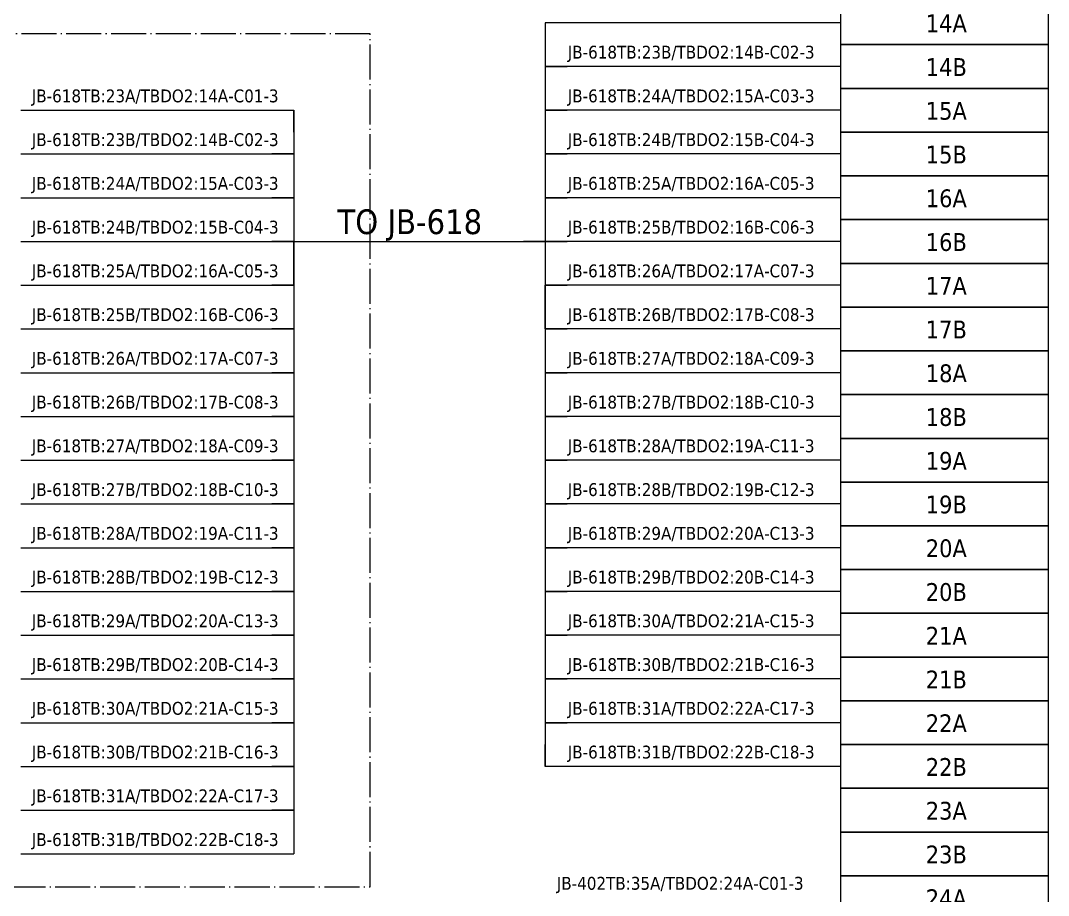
# Model space of a CAD drawing. Header units: millimetres. Extents: x 0 to 1792788, y -13 to 262234.
# Drawn here: x 90 to 184, y 97.2 to 177.2 of the extents above; entities that cross this region are included whole.
import ezdxf
from ezdxf.enums import TextEntityAlignment as Align

# ---------------------------------------------------------------- set-up
doc = ezdxf.new("R2010")
doc.units = ezdxf.units.MM
doc.linetypes.add('EPL_DASHDOT', pattern=[1, 0.8, -0.1, 0, -0.1])
for name, color, linetype, lineweight in [('EPLAN108', 5, 'Continuous', 35), ('EPLAN300', 5, 'Continuous', 25), ('EPLAN307', 134, 'EPL_DASHDOT', 25), ('EPLAN311', 7, 'Continuous', 25), ('EPLAN317', 7, 'Continuous', 25), ('EPLAN400', 5, 'Continuous', 35), ('EPLAN405', 7, 'Continuous', 25), ('EPLAN421', 5, 'Continuous', 35), ('EPLAN433', 251, 'Continuous', 35), ('EPLAN500', 7, 'Continuous', 35), ('EPLAN501', 7, 'Continuous', 35), ('EPLAN502', 7, 'Continuous', 35), ('EPLAN503', 7, 'Continuous', 35), ('EPLAN504', 7, 'Continuous', 35)]:
    doc.layers.add(name, color=color, linetype=linetype, lineweight=lineweight)
doc.styles.add('Tahoma', font='')
doc.styles.get('Tahoma').set_extended_font_data('Tahoma')

# ---------------------------------------------------------------- blocks, each defined once
blk = doc.blocks.new('EPLSYM_LibrarySPECIAL_en_US_Symbol427_Variant5_Placement1_26')
at = {"layer": 'EPLAN421', "color": 5, "style": 'Tahoma'}
for tag, p in [('17_20029[1]', (-0.9525, 3.335)), ('17_20029[2]', (20.0025, 3.335))]:
    blk.add_attdef(tag, text='', height=1.1739, dxfattribs=at).set_placement(p, align=Align.BOTTOM_RIGHT)
at = {"layer": 'EPLAN433', "color": 251, "style": 'Tahoma'}
blk.add_attdef('17_20406_1', text='', height=1.6254, dxfattribs=at).set_placement((0.9525, 1.5875), align=Align.BOTTOM_RIGHT)
blk.add_attdef('17_20406', text='', height=1.6254, dxfattribs=at).set_placement((0.9525, 1.5875), align=Align.BOTTOM_LEFT)
blk = doc.blocks.new('EPLSYM_LibrarySPECIAL_en_US_Symbol427_Variant5_Placement1_27')
at = {"layer": 'EPLAN421', "color": 5, "style": 'Tahoma'}
for tag, p in [('17_20029[1]', (-0.9525, 3.335)), ('17_20029[2]', (20.0025, 3.335))]:
    blk.add_attdef(tag, text='', height=1.1739, dxfattribs=at).set_placement(p, align=Align.BOTTOM_RIGHT)
at = {"layer": 'EPLAN433', "color": 251, "style": 'Tahoma'}
blk.add_attdef('17_20406_1', text='', height=1.6254, dxfattribs=at).set_placement((0.9525, 1.5875), align=Align.BOTTOM_RIGHT)
blk.add_attdef('17_20406', text='', height=1.6254, dxfattribs=at).set_placement((0.9525, 1.5875), align=Align.BOTTOM_LEFT)
blk = doc.blocks.new('EPLSYM_LibrarySPECIAL_en_US_Symbol427_Variant5_Placement1_28')
at = {"layer": 'EPLAN421', "color": 5, "style": 'Tahoma'}
for tag, p in [('17_20029[1]', (-0.9525, 3.335)), ('17_20029[2]', (20.0025, 3.335))]:
    blk.add_attdef(tag, text='', height=1.1739, dxfattribs=at).set_placement(p, align=Align.BOTTOM_RIGHT)
at = {"layer": 'EPLAN433', "color": 251, "style": 'Tahoma'}
blk.add_attdef('17_20406_1', text='', height=1.6254, dxfattribs=at).set_placement((0.9525, 1.5875), align=Align.BOTTOM_RIGHT)
blk.add_attdef('17_20406', text='', height=1.6254, dxfattribs=at).set_placement((0.9525, 1.5875), align=Align.BOTTOM_LEFT)
blk = doc.blocks.new('EPLSYM_LibrarySPECIAL_en_US_Symbol427_Variant5_Placement1_29')
at = {"layer": 'EPLAN421', "color": 5, "style": 'Tahoma'}
for tag, p in [('17_20029[1]', (-0.9525, 3.335)), ('17_20029[2]', (20.0025, 3.335))]:
    blk.add_attdef(tag, text='', height=1.1739, dxfattribs=at).set_placement(p, align=Align.BOTTOM_RIGHT)
at = {"layer": 'EPLAN433', "color": 251, "style": 'Tahoma'}
blk.add_attdef('17_20406_1', text='', height=1.6254, dxfattribs=at).set_placement((0.9525, 1.5875), align=Align.BOTTOM_RIGHT)
blk.add_attdef('17_20406', text='', height=1.6254, dxfattribs=at).set_placement((0.9525, 1.5875), align=Align.BOTTOM_LEFT)
blk = doc.blocks.new('EPLSYM_LibrarySPECIAL_en_US_Symbol427_Variant5_Placement1_30')
at = {"layer": 'EPLAN421', "color": 5, "style": 'Tahoma'}
for tag, p in [('17_20029[1]', (-0.9525, 3.335)), ('17_20029[2]', (20.0025, 3.335))]:
    blk.add_attdef(tag, text='', height=1.1739, dxfattribs=at).set_placement(p, align=Align.BOTTOM_RIGHT)
at = {"layer": 'EPLAN433', "color": 251, "style": 'Tahoma'}
blk.add_attdef('17_20406_1', text='', height=1.6254, dxfattribs=at).set_placement((0.9525, 1.5875), align=Align.BOTTOM_RIGHT)
blk.add_attdef('17_20406', text='', height=1.6254, dxfattribs=at).set_placement((0.9525, 1.5875), align=Align.BOTTOM_LEFT)
blk = doc.blocks.new('EPLSYM_LibrarySPECIAL_en_US_Symbol427_Variant5_Placement1_31')
at = {"layer": 'EPLAN421', "color": 5, "style": 'Tahoma'}
for tag, p in [('17_20029[1]', (-0.9525, 3.335)), ('17_20029[2]', (20.0025, 3.335))]:
    blk.add_attdef(tag, text='', height=1.1739, dxfattribs=at).set_placement(p, align=Align.BOTTOM_RIGHT)
at = {"layer": 'EPLAN433', "color": 251, "style": 'Tahoma'}
blk.add_attdef('17_20406_1', text='', height=1.6254, dxfattribs=at).set_placement((0.9525, 1.5875), align=Align.BOTTOM_RIGHT)
blk.add_attdef('17_20406', text='', height=1.6254, dxfattribs=at).set_placement((0.9525, 1.5875), align=Align.BOTTOM_LEFT)
blk = doc.blocks.new('EPLSYM_LibrarySPECIAL_en_US_Symbol427_Variant5_Placement1_32')
at = {"layer": 'EPLAN421', "color": 5, "style": 'Tahoma'}
for tag, p in [('17_20029[1]', (-0.9525, 3.335)), ('17_20029[2]', (20.0025, 3.335))]:
    blk.add_attdef(tag, text='', height=1.1739, dxfattribs=at).set_placement(p, align=Align.BOTTOM_RIGHT)
at = {"layer": 'EPLAN433', "color": 251, "style": 'Tahoma'}
blk.add_attdef('17_20406_1', text='', height=1.6254, dxfattribs=at).set_placement((0.9525, 1.5875), align=Align.BOTTOM_RIGHT)
blk.add_attdef('17_20406', text='', height=1.6254, dxfattribs=at).set_placement((0.9525, 1.5875), align=Align.BOTTOM_LEFT)
blk = doc.blocks.new('EPLSYM_LibrarySPECIAL_en_US_Symbol427_Variant5_Placement1_33')
at = {"layer": 'EPLAN421', "color": 5, "style": 'Tahoma'}
for tag, p in [('17_20029[1]', (-0.9525, 3.335)), ('17_20029[2]', (20.0025, 3.335))]:
    blk.add_attdef(tag, text='', height=1.1739, dxfattribs=at).set_placement(p, align=Align.BOTTOM_RIGHT)
at = {"layer": 'EPLAN433', "color": 251, "style": 'Tahoma'}
blk.add_attdef('17_20406_1', text='', height=1.6254, dxfattribs=at).set_placement((0.9525, 1.5875), align=Align.BOTTOM_RIGHT)
blk.add_attdef('17_20406', text='', height=1.6254, dxfattribs=at).set_placement((0.9525, 1.5875), align=Align.BOTTOM_LEFT)
blk = doc.blocks.new('EPLSYM_LibrarySPECIAL_en_US_Symbol427_Variant5_Placement1_34')
at = {"layer": 'EPLAN421', "color": 5, "style": 'Tahoma'}
for tag, p in [('17_20029[1]', (-0.9525, 3.335)), ('17_20029[2]', (20.0025, 3.335))]:
    blk.add_attdef(tag, text='', height=1.1739, dxfattribs=at).set_placement(p, align=Align.BOTTOM_RIGHT)
at = {"layer": 'EPLAN433', "color": 251, "style": 'Tahoma'}
blk.add_attdef('17_20406_1', text='', height=1.6254, dxfattribs=at).set_placement((0.9525, 1.5875), align=Align.BOTTOM_RIGHT)
blk.add_attdef('17_20406', text='', height=1.6254, dxfattribs=at).set_placement((0.9525, 1.5875), align=Align.BOTTOM_LEFT)
blk = doc.blocks.new('EPLSYM_LibrarySPECIAL_en_US_Symbol427_Variant5_Placement1_35')
at = {"layer": 'EPLAN421', "color": 5, "style": 'Tahoma'}
for tag, p in [('17_20029[1]', (-0.9525, 3.335)), ('17_20029[2]', (20.0025, 3.335))]:
    blk.add_attdef(tag, text='', height=1.1739, dxfattribs=at).set_placement(p, align=Align.BOTTOM_RIGHT)
at = {"layer": 'EPLAN433', "color": 251, "style": 'Tahoma'}
blk.add_attdef('17_20406_1', text='', height=1.6254, dxfattribs=at).set_placement((0.9525, 1.5875), align=Align.BOTTOM_RIGHT)
blk.add_attdef('17_20406', text='', height=1.6254, dxfattribs=at).set_placement((0.9525, 1.5875), align=Align.BOTTOM_LEFT)
blk = doc.blocks.new('EPLSYM_LibrarySPECIAL_en_US_Symbol427_Variant5_Placement1_36')
at = {"layer": 'EPLAN421', "color": 5, "style": 'Tahoma'}
for tag, p in [('17_20029[1]', (-0.9525, 3.335)), ('17_20029[2]', (20.0025, 3.335))]:
    blk.add_attdef(tag, text='', height=1.1739, dxfattribs=at).set_placement(p, align=Align.BOTTOM_RIGHT)
at = {"layer": 'EPLAN433', "color": 251, "style": 'Tahoma'}
blk.add_attdef('17_20406_1', text='', height=1.6254, dxfattribs=at).set_placement((0.9525, 1.5875), align=Align.BOTTOM_RIGHT)
blk.add_attdef('17_20406', text='', height=1.6254, dxfattribs=at).set_placement((0.9525, 1.5875), align=Align.BOTTOM_LEFT)
blk = doc.blocks.new('EPLSYM_LibrarySPECIAL_en_US_Symbol427_Variant5_Placement1_37')
at = {"layer": 'EPLAN421', "color": 5, "style": 'Tahoma'}
for tag, p in [('17_20029[1]', (-0.9525, 3.335)), ('17_20029[2]', (20.0025, 3.335))]:
    blk.add_attdef(tag, text='', height=1.1739, dxfattribs=at).set_placement(p, align=Align.BOTTOM_RIGHT)
at = {"layer": 'EPLAN433', "color": 251, "style": 'Tahoma'}
blk.add_attdef('17_20406_1', text='', height=1.6254, dxfattribs=at).set_placement((0.9525, 1.5875), align=Align.BOTTOM_RIGHT)
blk.add_attdef('17_20406', text='', height=1.6254, dxfattribs=at).set_placement((0.9525, 1.5875), align=Align.BOTTOM_LEFT)
blk = doc.blocks.new('EPLSYM_LibrarySPECIAL_en_US_Symbol427_Variant5_Placement1_38')
at = {"layer": 'EPLAN421', "color": 5, "style": 'Tahoma'}
for tag, p in [('17_20029[1]', (-0.9525, 3.335)), ('17_20029[2]', (20.0025, 3.335))]:
    blk.add_attdef(tag, text='', height=1.1739, dxfattribs=at).set_placement(p, align=Align.BOTTOM_RIGHT)
at = {"layer": 'EPLAN433', "color": 251, "style": 'Tahoma'}
blk.add_attdef('17_20406_1', text='', height=1.6254, dxfattribs=at).set_placement((0.9525, 1.5875), align=Align.BOTTOM_RIGHT)
blk.add_attdef('17_20406', text='', height=1.6254, dxfattribs=at).set_placement((0.9525, 1.5875), align=Align.BOTTOM_LEFT)
blk = doc.blocks.new('EPLSYM_LibrarySPECIAL_en_US_Symbol427_Variant5_Placement1_39')
at = {"layer": 'EPLAN421', "color": 5, "style": 'Tahoma'}
for tag, p in [('17_20029[1]', (-0.9525, 3.335)), ('17_20029[2]', (20.0025, 3.335))]:
    blk.add_attdef(tag, text='', height=1.1739, dxfattribs=at).set_placement(p, align=Align.BOTTOM_RIGHT)
at = {"layer": 'EPLAN433', "color": 251, "style": 'Tahoma'}
blk.add_attdef('17_20406_1', text='', height=1.6254, dxfattribs=at).set_placement((0.9525, 1.5875), align=Align.BOTTOM_RIGHT)
blk.add_attdef('17_20406', text='', height=1.6254, dxfattribs=at).set_placement((0.9525, 1.5875), align=Align.BOTTOM_LEFT)
blk = doc.blocks.new('EPLSYM_LibrarySPECIAL_en_US_Symbol427_Variant5_Placement1_40')
at = {"layer": 'EPLAN421', "color": 5, "style": 'Tahoma'}
for tag, p in [('17_20029[1]', (-0.9525, 3.335)), ('17_20029[2]', (20.0025, 3.335))]:
    blk.add_attdef(tag, text='', height=1.1739, dxfattribs=at).set_placement(p, align=Align.BOTTOM_RIGHT)
at = {"layer": 'EPLAN433', "color": 251, "style": 'Tahoma'}
blk.add_attdef('17_20406_1', text='', height=1.6254, dxfattribs=at).set_placement((0.9525, 1.5875), align=Align.BOTTOM_RIGHT)
blk.add_attdef('17_20406', text='', height=1.6254, dxfattribs=at).set_placement((0.9525, 1.5875), align=Align.BOTTOM_LEFT)
blk = doc.blocks.new('EPLSYM_LibrarySPECIAL_en_US_Symbol427_Variant5_Placement1_41')
at = {"layer": 'EPLAN421', "color": 5, "style": 'Tahoma'}
for tag, p in [('17_20029[1]', (-0.9525, 3.335)), ('17_20029[2]', (20.0025, 3.335))]:
    blk.add_attdef(tag, text='', height=1.1739, dxfattribs=at).set_placement(p, align=Align.BOTTOM_RIGHT)
at = {"layer": 'EPLAN433', "color": 251, "style": 'Tahoma'}
blk.add_attdef('17_20406_1', text='', height=1.6254, dxfattribs=at).set_placement((0.9525, 1.5875), align=Align.BOTTOM_RIGHT)
blk.add_attdef('17_20406', text='', height=1.6254, dxfattribs=at).set_placement((0.9525, 1.5875), align=Align.BOTTOM_LEFT)
blk = doc.blocks.new('EPLSYM_LibrarySPECIAL_en_US_Symbol427_Variant5_Placement1_42')
at = {"layer": 'EPLAN421', "color": 5, "style": 'Tahoma'}
for tag, p in [('17_20029[1]', (-0.9525, 3.335)), ('17_20029[2]', (20.0025, 3.335))]:
    blk.add_attdef(tag, text='', height=1.1739, dxfattribs=at).set_placement(p, align=Align.BOTTOM_RIGHT)
at = {"layer": 'EPLAN433', "color": 251, "style": 'Tahoma'}
blk.add_attdef('17_20406_1', text='', height=1.6254, dxfattribs=at).set_placement((0.9525, 1.5875), align=Align.BOTTOM_RIGHT)
blk.add_attdef('17_20406', text='', height=1.6254, dxfattribs=at).set_placement((0.9525, 1.5875), align=Align.BOTTOM_LEFT)
blk = doc.blocks.new('EPLSYM_LibrarySPECIAL_en_US_Symbol427_Variant5_Placement1_43')
at = {"layer": 'EPLAN421', "color": 5, "style": 'Tahoma'}
for tag, p in [('17_20029[1]', (-0.9525, 3.335)), ('17_20029[2]', (20.0025, 3.335))]:
    blk.add_attdef(tag, text='', height=1.1739, dxfattribs=at).set_placement(p, align=Align.BOTTOM_RIGHT)
at = {"layer": 'EPLAN433', "color": 251, "style": 'Tahoma'}
blk.add_attdef('17_20406_1', text='', height=1.6254, dxfattribs=at).set_placement((0.9525, 1.5875), align=Align.BOTTOM_RIGHT)
blk.add_attdef('17_20406', text='', height=1.6254, dxfattribs=at).set_placement((0.9525, 1.5875), align=Align.BOTTOM_LEFT)
blk = doc.blocks.new('EPLSYM_LibrarySPECIAL_en_US_Symbol427_Variant5_Placement1_44')
at = {"layer": 'EPLAN421', "color": 5, "style": 'Tahoma'}
for tag, p in [('17_20029[1]', (-0.9525, 3.335)), ('17_20029[2]', (20.0025, 3.335))]:
    blk.add_attdef(tag, text='', height=1.1739, dxfattribs=at).set_placement(p, align=Align.BOTTOM_RIGHT)
at = {"layer": 'EPLAN433', "color": 251, "style": 'Tahoma'}
blk.add_attdef('17_20406_1', text='', height=1.6254, dxfattribs=at).set_placement((0.9525, 1.5875), align=Align.BOTTOM_RIGHT)
blk.add_attdef('17_20406', text='', height=1.6254, dxfattribs=at).set_placement((0.9525, 1.5875), align=Align.BOTTOM_LEFT)
blk = doc.blocks.new('EPLSYM_LibrarySPECIAL_en_US_Symbol427_Variant5_Placement1_45')
at = {"layer": 'EPLAN421', "color": 5, "style": 'Tahoma'}
for tag, p in [('17_20029[1]', (-0.9525, 3.335)), ('17_20029[2]', (20.0025, 3.335))]:
    blk.add_attdef(tag, text='', height=1.1739, dxfattribs=at).set_placement(p, align=Align.BOTTOM_RIGHT)
at = {"layer": 'EPLAN433', "color": 251, "style": 'Tahoma'}
blk.add_attdef('17_20406_1', text='', height=1.6254, dxfattribs=at).set_placement((0.9525, 1.5875), align=Align.BOTTOM_RIGHT)
blk.add_attdef('17_20406', text='', height=1.6254, dxfattribs=at).set_placement((0.9525, 1.5875), align=Align.BOTTOM_LEFT)
blk = doc.blocks.new('EPLSYM_LibrarySPECIAL_en_US_Symbol427_Variant5_Placement1_46')
at = {"layer": 'EPLAN421', "color": 5, "style": 'Tahoma'}
for tag, p in [('17_20029[1]', (-0.9525, 3.335)), ('17_20029[2]', (20.0025, 3.335))]:
    blk.add_attdef(tag, text='', height=1.1739, dxfattribs=at).set_placement(p, align=Align.BOTTOM_RIGHT)
at = {"layer": 'EPLAN433', "color": 251, "style": 'Tahoma'}
blk.add_attdef('17_20406_1', text='', height=1.6254, dxfattribs=at).set_placement((0.9525, 1.5875), align=Align.BOTTOM_RIGHT)
blk.add_attdef('17_20406', text='', height=1.6254, dxfattribs=at).set_placement((0.9525, 1.5875), align=Align.BOTTOM_LEFT)
blk = doc.blocks.new('EPLSYM_LibrarySPECIAL_Symbol308_Variant0_Placement0')
at = {"layer": 'EPLAN405', "color": 7, "style": 'Tahoma'}
for tag, p in [('17_31011', (1.5, 6.35)), ('17_31002', (1.5, 0.5))]:
    blk.add_attdef(tag, text='', height=1.174, dxfattribs=at).set_placement(p, align=Align.BOTTOM_LEFT)
for tag, p in [('17_31004', (1.5, 4.4)), ('17_31003', (1.5, 2.45))]:
    blk.add_attdef(tag, p, '', height=1.174, dxfattribs=at)
blk = doc.blocks.new('EPLSYM_LibrarySPECIAL_Symbol2_Variant0_Placement1_55')
at = {"layer": 'EPLAN307', "lineweight": 25, "ltscale": 4}
blk.add_lwpolyline([(0, -78), (119, -78), (119, 0), (0, 0)], close=True, dxfattribs=at)
at = {"layer": 'EPLAN400', "color": 5, "style": 'Tahoma'}
blk.add_attdef('88_20010', text='', height=2.2575, dxfattribs=at).set_placement((-1.5, -0.9515), align=Align.TOP_RIGHT)
at = {"layer": 'EPLAN500', "color": 7, "style": 'Tahoma'}
blk.add_attdef('88_20027', text='', height=1.6254, dxfattribs=at).set_placement((-1.5, -4.57508), align=Align.TOP_RIGHT)
at = {"layer": 'EPLAN501', "color": 7, "style": 'Tahoma'}
blk.add_attdef('88_20011', text='', height=1.6254, dxfattribs=at).set_placement((-1.5, -9.97508), align=Align.TOP_RIGHT)
at = {"layer": 'EPLAN502', "color": 7, "style": 'Tahoma'}
blk.add_attdef('88_20025', text='', height=1.6254, dxfattribs=at).set_placement((-1.5, -12.67508), align=Align.TOP_RIGHT)
at = {"layer": 'EPLAN503', "color": 7, "style": 'Tahoma'}
blk.add_attdef('88_20024', text='', height=1.6254, dxfattribs=at).set_placement((-1.5, -15.37508), align=Align.TOP_RIGHT)
at = {"layer": 'EPLAN504', "color": 7, "style": 'Tahoma'}
blk.add_attdef('88_20901[1]', text='', height=1.6254, dxfattribs=at).set_placement((-1.5, -7.27508), align=Align.TOP_RIGHT)

msp = doc.modelspace()

# ---------------------------------------------------------------- linework, layer by layer
at = {"layer": 'EPLAN300', "lineweight": 25, "ltscale": 4}
for points in [[(165, 175), (184, 175), (184, 179), (165, 179)], [(165, 171), (184, 171), (184, 175), (165, 175)], [(165, 167), (184, 167), (184, 171), (165, 171)], [(165, 163), (184, 163), (184, 167), (165, 167)], [(165, 159), (184, 159), (184, 163), (165, 163)], [(165, 155), (184, 155), (184, 159), (165, 159)], [(165, 151), (184, 151), (184, 155), (165, 155)], [(165, 147), (184, 147), (184, 151), (165, 151)], [(165, 143), (184, 143), (184, 147), (165, 147)], [(165, 139), (184, 139), (184, 143), (165, 143)], [(165, 135), (184, 135), (184, 139), (165, 139)], [(165, 131), (184, 131), (184, 135), (165, 135)], [(165, 127), (184, 127), (184, 131), (165, 131)], [(165, 123), (184, 123), (184, 127), (165, 127)], [(165, 119), (184, 119), (184, 123), (165, 123)], [(165, 115), (184, 115), (184, 119), (165, 119)], [(165, 111), (184, 111), (184, 115), (165, 115)], [(165, 107), (184, 107), (184, 111), (165, 111)], [(165, 103), (184, 103), (184, 107), (165, 107)], [(165, 99), (184, 99), (184, 103), (165, 103)], [(165, 95), (184, 95), (184, 99), (165, 99)]]:
    msp.add_lwpolyline(points, close=True, dxfattribs=at)
at = {"layer": 'EPLAN311', "color": 7, "ltscale": 4}
for p, q in [((165, 177), (138, 177)), ((165, 173), (138, 173)), ((90.05, 169), (115, 169)), ((165, 169), (138, 169)), ((90.05, 165), (115, 165)), ((165, 165), (138, 165)), ((90.05, 161), (115, 161)), ((165, 161), (138, 161)), ((90.05, 157), (115, 157)), ((165, 157), (138, 157)), ((90.05, 153), (115, 153)), ((165, 153), (138, 153)), ((90.05, 149), (115, 149)), ((165, 149), (138, 149)), ((90.05, 145), (115, 145)), ((165, 145), (138, 145)), ((90.05, 141), (115, 141)), ((165, 141), (138, 141)), ((90.05, 137), (115, 137)), ((165, 137), (138, 137)), ((90.05, 133), (115, 133)), ((165, 133), (138, 133)), ((90.05, 129), (115, 129)), ((165, 129), (138, 129)), ((90.05, 125), (115, 125)), ((165, 125), (138, 125)), ((90.05, 121), (115, 121)), ((165, 121), (138, 121)), ((90.05, 117), (115, 117)), ((165, 117), (138, 117)), ((90.05, 113), (115, 113)), ((165, 113), (138, 113)), ((90.05, 109), (115, 109)), ((165, 109), (138, 109)), ((90.05, 105), (115, 105)), ((90.05, 101), (115, 101))]:
    msp.add_line(p, q, dxfattribs=at)
at = {"layer": 'EPLAN311', "ltscale": 4}
for p, q in [((140, 177), (138, 177)), ((138, 173), (140, 173)), ((113, 169), (115, 169)), ((138, 169), (140, 169)), ((115, 165), (113, 165)), ((138, 165), (140, 165)), ((115, 161), (113, 161)), ((138, 161), (140, 161)), ((115, 157), (113, 157)), ((138, 157), (140, 157)), ((115, 153), (113, 153)), ((138, 153), (140, 153)), ((115, 149), (113, 149)), ((138, 149), (140, 149)), ((115, 145), (113, 145)), ((138, 145), (140, 145)), ((115, 141), (113, 141)), ((138, 141), (140, 141)), ((115, 137), (113, 137)), ((138, 137), (140, 137)), ((115, 133), (113, 133)), ((138, 133), (140, 133)), ((115, 129), (113, 129)), ((138, 129), (140, 129)), ((115, 125), (113, 125)), ((138, 125), (140, 125)), ((115, 121), (113, 121)), ((138, 121), (140, 121)), ((115, 117), (113, 117)), ((138, 117), (140, 117)), ((115, 113), (113, 113)), ((138, 113), (140, 113)), ((115, 109), (113, 109)), ((140, 109), (138, 109)), ((115, 105), (113, 105)), ((113, 101), (115, 101))]:
    msp.add_line(p, q, dxfattribs=at)
at = {"layer": 'EPLAN317', "lineweight": 25, "ltscale": 4}
for p, q in [((138, 177), (138, 173)), ((138, 177), (138, 175)), ((138, 175), (138, 171)), ((138, 173), (138, 169)), ((138, 171), (138, 167)), ((115, 169), (115, 165)), ((115, 167), (115, 169)), ((138, 169), (138, 165)), ((115, 167), (115, 163)), ((138, 167), (138, 163)), ((115, 165), (115, 161)), ((138, 165), (138, 161)), ((115, 163), (115, 159)), ((138, 163), (138, 159)), ((115, 161), (115, 157)), ((138, 161), (138, 157)), ((115, 159), (115, 155)), ((138, 159), (138, 155)), ((115, 153), (115, 157)), ((115, 157), (138, 157)), ((115, 157), (117, 157)), ((138, 157), (136, 157)), ((138, 157), (138, 153)), ((115, 155), (115, 151)), ((138, 155), (138, 151)), ((115, 153), (115, 149)), ((138, 149), (138, 153)), ((115, 151), (115, 147)), ((138, 151), (138, 147)), ((115, 149), (115, 145)), ((138, 149), (138, 145)), ((115, 147), (115, 143)), ((138, 147), (138, 143)), ((115, 145), (115, 141)), ((138, 145), (138, 141)), ((115, 143), (115, 139)), ((138, 143), (138, 139)), ((115, 141), (115, 137)), ((138, 141), (138, 137)), ((115, 139), (115, 135)), ((138, 139), (138, 135)), ((115, 137), (115, 133)), ((138, 137), (138, 133)), ((115, 135), (115, 131)), ((138, 135), (138, 131)), ((115, 133), (115, 129)), ((138, 133), (138, 129)), ((115, 131), (115, 127)), ((138, 131), (138, 127)), ((115, 129), (115, 125)), ((138, 129), (138, 125)), ((115, 127), (115, 123)), ((138, 127), (138, 123)), ((115, 125), (115, 121)), ((138, 125), (138, 121)), ((115, 123), (115, 119)), ((138, 123), (138, 119)), ((115, 121), (115, 117)), ((138, 121), (138, 117)), ((115, 119), (115, 115)), ((138, 119), (138, 115)), ((115, 117), (115, 113)), ((138, 117), (138, 113)), ((115, 115), (115, 111)), ((138, 115), (138, 111)), ((115, 113), (115, 109)), ((138, 113), (138, 109)), ((115, 111), (115, 107)), ((138, 109), (138, 111)), ((115, 109), (115, 105)), ((115, 107), (115, 103)), ((115, 105), (115, 101)), ((115, 103), (115, 101))]:
    msp.add_line(p, q, dxfattribs=at)

# ---------------------------------------------------------------- block references
msp.add_blockref('EPLSYM_LibrarySPECIAL_Symbol2_Variant0_Placement1_55', (3, 176))
ref = msp.add_blockref('EPLSYM_LibrarySPECIAL_en_US_Symbol427_Variant5_Placement1_26', (165, 177))
ref.add_attrib('17_20011', '14A', dxfattribs={"layer": 'EPLAN501', "color": 7, "height": 1.6254, "style": 'Tahoma'}).set_placement((174.661, 175.65), align=Align.BOTTOM_CENTER)
ref = msp.add_blockref('EPLSYM_LibrarySPECIAL_Symbol308_Variant0_Placement0', (140, 173))
ref.add_attrib('17_31011', 'JB-618TB:23B/TBDO2:14B-C02-3', dxfattribs={"layer": 'EPLAN405', "color": 7, "height": 1.1739, "style": 'Tahoma'}).set_placement((140.055, 173.374), align=Align.BOTTOM_LEFT)
ref = msp.add_blockref('EPLSYM_LibrarySPECIAL_en_US_Symbol427_Variant5_Placement1_27', (165, 173))
ref.add_attrib('17_20011', '14B', dxfattribs={"layer": 'EPLAN501', "color": 7, "height": 1.6254, "style": 'Tahoma'}).set_placement((174.661, 171.65), align=Align.BOTTOM_CENTER)
ref = msp.add_blockref('EPLSYM_LibrarySPECIAL_Symbol308_Variant0_Placement0', (91, 169))
ref.add_attrib('17_31011', 'JB-618TB:23A/TBDO2:14A-C01-3', dxfattribs={"layer": 'EPLAN405', "color": 7, "height": 1.1739, "style": 'Tahoma'}).set_placement((91.055, 169.374), align=Align.BOTTOM_LEFT)
ref = msp.add_blockref('EPLSYM_LibrarySPECIAL_Symbol308_Variant0_Placement0', (140, 169))
ref.add_attrib('17_31011', 'JB-618TB:24A/TBDO2:15A-C03-3', dxfattribs={"layer": 'EPLAN405', "color": 7, "height": 1.1739, "style": 'Tahoma'}).set_placement((140.055, 169.374), align=Align.BOTTOM_LEFT)
ref = msp.add_blockref('EPLSYM_LibrarySPECIAL_en_US_Symbol427_Variant5_Placement1_28', (165, 169))
ref.add_attrib('17_20011', '15A', dxfattribs={"layer": 'EPLAN501', "color": 7, "height": 1.6254, "style": 'Tahoma'}).set_placement((174.661, 167.65), align=Align.BOTTOM_CENTER)
ref = msp.add_blockref('EPLSYM_LibrarySPECIAL_Symbol308_Variant0_Placement0', (91, 165))
ref.add_attrib('17_31011', 'JB-618TB:23B/TBDO2:14B-C02-3', dxfattribs={"layer": 'EPLAN405', "color": 7, "height": 1.1739, "style": 'Tahoma'}).set_placement((91.055, 165.374), align=Align.BOTTOM_LEFT)
ref = msp.add_blockref('EPLSYM_LibrarySPECIAL_Symbol308_Variant0_Placement0', (140, 165))
ref.add_attrib('17_31011', 'JB-618TB:24B/TBDO2:15B-C04-3', dxfattribs={"layer": 'EPLAN405', "color": 7, "height": 1.1739, "style": 'Tahoma'}).set_placement((140.055, 165.374), align=Align.BOTTOM_LEFT)
ref = msp.add_blockref('EPLSYM_LibrarySPECIAL_en_US_Symbol427_Variant5_Placement1_29', (165, 165))
ref.add_attrib('17_20011', '15B', dxfattribs={"layer": 'EPLAN501', "color": 7, "height": 1.6254, "style": 'Tahoma'}).set_placement((174.661, 163.65), align=Align.BOTTOM_CENTER)
ref = msp.add_blockref('EPLSYM_LibrarySPECIAL_Symbol308_Variant0_Placement0', (91, 161))
ref.add_attrib('17_31011', 'JB-618TB:24A/TBDO2:15A-C03-3', dxfattribs={"layer": 'EPLAN405', "color": 7, "height": 1.1739, "style": 'Tahoma'}).set_placement((91.055, 161.374), align=Align.BOTTOM_LEFT)
ref = msp.add_blockref('EPLSYM_LibrarySPECIAL_Symbol308_Variant0_Placement0', (140, 161))
ref.add_attrib('17_31011', 'JB-618TB:25A/TBDO2:16A-C05-3', dxfattribs={"layer": 'EPLAN405', "color": 7, "height": 1.1739, "style": 'Tahoma'}).set_placement((140.055, 161.374), align=Align.BOTTOM_LEFT)
ref = msp.add_blockref('EPLSYM_LibrarySPECIAL_en_US_Symbol427_Variant5_Placement1_30', (165, 161))
ref.add_attrib('17_20011', '16A', dxfattribs={"layer": 'EPLAN501', "color": 7, "height": 1.6254, "style": 'Tahoma'}).set_placement((174.661, 159.65), align=Align.BOTTOM_CENTER)
ref = msp.add_blockref('EPLSYM_LibrarySPECIAL_Symbol308_Variant0_Placement0', (91, 157))
ref.add_attrib('17_31011', 'JB-618TB:24B/TBDO2:15B-C04-3', dxfattribs={"layer": 'EPLAN405', "color": 7, "height": 1.1739, "style": 'Tahoma'}).set_placement((91.055, 157.374), align=Align.BOTTOM_LEFT)
ref = msp.add_blockref('EPLSYM_LibrarySPECIAL_Symbol308_Variant0_Placement0', (140, 157))
ref.add_attrib('17_31011', 'JB-618TB:25B/TBDO2:16B-C06-3', dxfattribs={"layer": 'EPLAN405', "color": 7, "height": 1.1739, "style": 'Tahoma'}).set_placement((140.055, 157.374), align=Align.BOTTOM_LEFT)
ref = msp.add_blockref('EPLSYM_LibrarySPECIAL_en_US_Symbol427_Variant5_Placement1_31', (165, 157))
ref.add_attrib('17_20011', '16B', dxfattribs={"layer": 'EPLAN501', "color": 7, "height": 1.6254, "style": 'Tahoma'}).set_placement((174.661, 155.65), align=Align.BOTTOM_CENTER)
ref = msp.add_blockref('EPLSYM_LibrarySPECIAL_Symbol308_Variant0_Placement0', (91, 153))
ref.add_attrib('17_31011', 'JB-618TB:25A/TBDO2:16A-C05-3', dxfattribs={"layer": 'EPLAN405', "color": 7, "height": 1.1739, "style": 'Tahoma'}).set_placement((91.055, 153.374), align=Align.BOTTOM_LEFT)
ref = msp.add_blockref('EPLSYM_LibrarySPECIAL_Symbol308_Variant0_Placement0', (140, 153))
ref.add_attrib('17_31011', 'JB-618TB:26A/TBDO2:17A-C07-3', dxfattribs={"layer": 'EPLAN405', "color": 7, "height": 1.1739, "style": 'Tahoma'}).set_placement((140.055, 153.374), align=Align.BOTTOM_LEFT)
ref = msp.add_blockref('EPLSYM_LibrarySPECIAL_en_US_Symbol427_Variant5_Placement1_32', (165, 153))
ref.add_attrib('17_20011', '17A', dxfattribs={"layer": 'EPLAN501', "color": 7, "height": 1.6254, "style": 'Tahoma'}).set_placement((174.661, 151.65), align=Align.BOTTOM_CENTER)
ref = msp.add_blockref('EPLSYM_LibrarySPECIAL_Symbol308_Variant0_Placement0', (91, 149))
ref.add_attrib('17_31011', 'JB-618TB:25B/TBDO2:16B-C06-3', dxfattribs={"layer": 'EPLAN405', "color": 7, "height": 1.1739, "style": 'Tahoma'}).set_placement((91.055, 149.374), align=Align.BOTTOM_LEFT)
ref = msp.add_blockref('EPLSYM_LibrarySPECIAL_Symbol308_Variant0_Placement0', (140, 149))
ref.add_attrib('17_31011', 'JB-618TB:26B/TBDO2:17B-C08-3', dxfattribs={"layer": 'EPLAN405', "color": 7, "height": 1.1739, "style": 'Tahoma'}).set_placement((140.055, 149.374), align=Align.BOTTOM_LEFT)
ref = msp.add_blockref('EPLSYM_LibrarySPECIAL_en_US_Symbol427_Variant5_Placement1_33', (165, 149))
ref.add_attrib('17_20011', '17B', dxfattribs={"layer": 'EPLAN501', "color": 7, "height": 1.6254, "style": 'Tahoma'}).set_placement((174.661, 147.65), align=Align.BOTTOM_CENTER)
ref = msp.add_blockref('EPLSYM_LibrarySPECIAL_Symbol308_Variant0_Placement0', (91, 145))
ref.add_attrib('17_31011', 'JB-618TB:26A/TBDO2:17A-C07-3', dxfattribs={"layer": 'EPLAN405', "color": 7, "height": 1.1739, "style": 'Tahoma'}).set_placement((91.055, 145.374), align=Align.BOTTOM_LEFT)
ref = msp.add_blockref('EPLSYM_LibrarySPECIAL_Symbol308_Variant0_Placement0', (140, 145))
ref.add_attrib('17_31011', 'JB-618TB:27A/TBDO2:18A-C09-3', dxfattribs={"layer": 'EPLAN405', "color": 7, "height": 1.1739, "style": 'Tahoma'}).set_placement((140.055, 145.374), align=Align.BOTTOM_LEFT)
ref = msp.add_blockref('EPLSYM_LibrarySPECIAL_en_US_Symbol427_Variant5_Placement1_34', (165, 145))
ref.add_attrib('17_20011', '18A', dxfattribs={"layer": 'EPLAN501', "color": 7, "height": 1.6254, "style": 'Tahoma'}).set_placement((174.661, 143.65), align=Align.BOTTOM_CENTER)
ref = msp.add_blockref('EPLSYM_LibrarySPECIAL_Symbol308_Variant0_Placement0', (91, 141))
ref.add_attrib('17_31011', 'JB-618TB:26B/TBDO2:17B-C08-3', dxfattribs={"layer": 'EPLAN405', "color": 7, "height": 1.1739, "style": 'Tahoma'}).set_placement((91.055, 141.374), align=Align.BOTTOM_LEFT)
ref = msp.add_blockref('EPLSYM_LibrarySPECIAL_Symbol308_Variant0_Placement0', (140, 141))
ref.add_attrib('17_31011', 'JB-618TB:27B/TBDO2:18B-C10-3', dxfattribs={"layer": 'EPLAN405', "color": 7, "height": 1.1739, "style": 'Tahoma'}).set_placement((140.055, 141.374), align=Align.BOTTOM_LEFT)
ref = msp.add_blockref('EPLSYM_LibrarySPECIAL_en_US_Symbol427_Variant5_Placement1_35', (165, 141))
ref.add_attrib('17_20011', '18B', dxfattribs={"layer": 'EPLAN501', "color": 7, "height": 1.6254, "style": 'Tahoma'}).set_placement((174.661, 139.65), align=Align.BOTTOM_CENTER)
ref = msp.add_blockref('EPLSYM_LibrarySPECIAL_Symbol308_Variant0_Placement0', (91, 137))
ref.add_attrib('17_31011', 'JB-618TB:27A/TBDO2:18A-C09-3', dxfattribs={"layer": 'EPLAN405', "color": 7, "height": 1.1739, "style": 'Tahoma'}).set_placement((91.055, 137.374), align=Align.BOTTOM_LEFT)
ref = msp.add_blockref('EPLSYM_LibrarySPECIAL_Symbol308_Variant0_Placement0', (140, 137))
ref.add_attrib('17_31011', 'JB-618TB:28A/TBDO2:19A-C11-3', dxfattribs={"layer": 'EPLAN405', "color": 7, "height": 1.1739, "style": 'Tahoma'}).set_placement((140.055, 137.374), align=Align.BOTTOM_LEFT)
ref = msp.add_blockref('EPLSYM_LibrarySPECIAL_en_US_Symbol427_Variant5_Placement1_36', (165, 137))
ref.add_attrib('17_20011', '19A', dxfattribs={"layer": 'EPLAN501', "color": 7, "height": 1.6254, "style": 'Tahoma'}).set_placement((174.661, 135.65), align=Align.BOTTOM_CENTER)
ref = msp.add_blockref('EPLSYM_LibrarySPECIAL_Symbol308_Variant0_Placement0', (91, 133))
ref.add_attrib('17_31011', 'JB-618TB:27B/TBDO2:18B-C10-3', dxfattribs={"layer": 'EPLAN405', "color": 7, "height": 1.1739, "style": 'Tahoma'}).set_placement((91.055, 133.374), align=Align.BOTTOM_LEFT)
ref = msp.add_blockref('EPLSYM_LibrarySPECIAL_Symbol308_Variant0_Placement0', (140, 133))
ref.add_attrib('17_31011', 'JB-618TB:28B/TBDO2:19B-C12-3', dxfattribs={"layer": 'EPLAN405', "color": 7, "height": 1.1739, "style": 'Tahoma'}).set_placement((140.055, 133.374), align=Align.BOTTOM_LEFT)
ref = msp.add_blockref('EPLSYM_LibrarySPECIAL_en_US_Symbol427_Variant5_Placement1_37', (165, 133))
ref.add_attrib('17_20011', '19B', dxfattribs={"layer": 'EPLAN501', "color": 7, "height": 1.6254, "style": 'Tahoma'}).set_placement((174.661, 131.65), align=Align.BOTTOM_CENTER)
ref = msp.add_blockref('EPLSYM_LibrarySPECIAL_Symbol308_Variant0_Placement0', (91, 129))
ref.add_attrib('17_31011', 'JB-618TB:28A/TBDO2:19A-C11-3', dxfattribs={"layer": 'EPLAN405', "color": 7, "height": 1.1739, "style": 'Tahoma'}).set_placement((91.055, 129.374), align=Align.BOTTOM_LEFT)
ref = msp.add_blockref('EPLSYM_LibrarySPECIAL_Symbol308_Variant0_Placement0', (140, 129))
ref.add_attrib('17_31011', 'JB-618TB:29A/TBDO2:20A-C13-3', dxfattribs={"layer": 'EPLAN405', "color": 7, "height": 1.1739, "style": 'Tahoma'}).set_placement((140.055, 129.374), align=Align.BOTTOM_LEFT)
ref = msp.add_blockref('EPLSYM_LibrarySPECIAL_en_US_Symbol427_Variant5_Placement1_38', (165, 129))
ref.add_attrib('17_20011', '20A', dxfattribs={"layer": 'EPLAN501', "color": 7, "height": 1.6254, "style": 'Tahoma'}).set_placement((174.661, 127.65), align=Align.BOTTOM_CENTER)
ref = msp.add_blockref('EPLSYM_LibrarySPECIAL_Symbol308_Variant0_Placement0', (91, 125))
ref.add_attrib('17_31011', 'JB-618TB:28B/TBDO2:19B-C12-3', dxfattribs={"layer": 'EPLAN405', "color": 7, "height": 1.1739, "style": 'Tahoma'}).set_placement((91.055, 125.374), align=Align.BOTTOM_LEFT)
ref = msp.add_blockref('EPLSYM_LibrarySPECIAL_Symbol308_Variant0_Placement0', (140, 125))
ref.add_attrib('17_31011', 'JB-618TB:29B/TBDO2:20B-C14-3', dxfattribs={"layer": 'EPLAN405', "color": 7, "height": 1.1739, "style": 'Tahoma'}).set_placement((140.055, 125.374), align=Align.BOTTOM_LEFT)
ref = msp.add_blockref('EPLSYM_LibrarySPECIAL_en_US_Symbol427_Variant5_Placement1_39', (165, 125))
ref.add_attrib('17_20011', '20B', dxfattribs={"layer": 'EPLAN501', "color": 7, "height": 1.6254, "style": 'Tahoma'}).set_placement((174.661, 123.65), align=Align.BOTTOM_CENTER)
ref = msp.add_blockref('EPLSYM_LibrarySPECIAL_Symbol308_Variant0_Placement0', (91, 121))
ref.add_attrib('17_31011', 'JB-618TB:29A/TBDO2:20A-C13-3', dxfattribs={"layer": 'EPLAN405', "color": 7, "height": 1.1739, "style": 'Tahoma'}).set_placement((91.055, 121.374), align=Align.BOTTOM_LEFT)
ref = msp.add_blockref('EPLSYM_LibrarySPECIAL_Symbol308_Variant0_Placement0', (140, 121))
ref.add_attrib('17_31011', 'JB-618TB:30A/TBDO2:21A-C15-3', dxfattribs={"layer": 'EPLAN405', "color": 7, "height": 1.1739, "style": 'Tahoma'}).set_placement((140.055, 121.374), align=Align.BOTTOM_LEFT)
ref = msp.add_blockref('EPLSYM_LibrarySPECIAL_en_US_Symbol427_Variant5_Placement1_40', (165, 121))
ref.add_attrib('17_20011', '21A', dxfattribs={"layer": 'EPLAN501', "color": 7, "height": 1.6254, "style": 'Tahoma'}).set_placement((174.661, 119.65), align=Align.BOTTOM_CENTER)
ref = msp.add_blockref('EPLSYM_LibrarySPECIAL_Symbol308_Variant0_Placement0', (91, 117))
ref.add_attrib('17_31011', 'JB-618TB:29B/TBDO2:20B-C14-3', dxfattribs={"layer": 'EPLAN405', "color": 7, "height": 1.1739, "style": 'Tahoma'}).set_placement((91.055, 117.374), align=Align.BOTTOM_LEFT)
ref = msp.add_blockref('EPLSYM_LibrarySPECIAL_Symbol308_Variant0_Placement0', (140, 117))
ref.add_attrib('17_31011', 'JB-618TB:30B/TBDO2:21B-C16-3', dxfattribs={"layer": 'EPLAN405', "color": 7, "height": 1.1739, "style": 'Tahoma'}).set_placement((140.055, 117.374), align=Align.BOTTOM_LEFT)
ref = msp.add_blockref('EPLSYM_LibrarySPECIAL_en_US_Symbol427_Variant5_Placement1_41', (165, 117))
ref.add_attrib('17_20011', '21B', dxfattribs={"layer": 'EPLAN501', "color": 7, "height": 1.6254, "style": 'Tahoma'}).set_placement((174.661, 115.65), align=Align.BOTTOM_CENTER)
ref = msp.add_blockref('EPLSYM_LibrarySPECIAL_Symbol308_Variant0_Placement0', (91, 113))
ref.add_attrib('17_31011', 'JB-618TB:30A/TBDO2:21A-C15-3', dxfattribs={"layer": 'EPLAN405', "color": 7, "height": 1.1739, "style": 'Tahoma'}).set_placement((91.055, 113.374), align=Align.BOTTOM_LEFT)
ref = msp.add_blockref('EPLSYM_LibrarySPECIAL_Symbol308_Variant0_Placement0', (140, 113))
ref.add_attrib('17_31011', 'JB-618TB:31A/TBDO2:22A-C17-3', dxfattribs={"layer": 'EPLAN405', "color": 7, "height": 1.1739, "style": 'Tahoma'}).set_placement((140.055, 113.374), align=Align.BOTTOM_LEFT)
ref = msp.add_blockref('EPLSYM_LibrarySPECIAL_en_US_Symbol427_Variant5_Placement1_42', (165, 113))
ref.add_attrib('17_20011', '22A', dxfattribs={"layer": 'EPLAN501', "color": 7, "height": 1.6254, "style": 'Tahoma'}).set_placement((174.661, 111.65), align=Align.BOTTOM_CENTER)
ref = msp.add_blockref('EPLSYM_LibrarySPECIAL_Symbol308_Variant0_Placement0', (91, 109))
ref.add_attrib('17_31011', 'JB-618TB:30B/TBDO2:21B-C16-3', dxfattribs={"layer": 'EPLAN405', "color": 7, "height": 1.1739, "style": 'Tahoma'}).set_placement((91.055, 109.374), align=Align.BOTTOM_LEFT)
ref = msp.add_blockref('EPLSYM_LibrarySPECIAL_Symbol308_Variant0_Placement0', (140, 109))
ref.add_attrib('17_31011', 'JB-618TB:31B/TBDO2:22B-C18-3', dxfattribs={"layer": 'EPLAN405', "color": 7, "height": 1.1739, "style": 'Tahoma'}).set_placement((140.055, 109.374), align=Align.BOTTOM_LEFT)
ref = msp.add_blockref('EPLSYM_LibrarySPECIAL_en_US_Symbol427_Variant5_Placement1_43', (165, 109))
ref.add_attrib('17_20011', '22B', dxfattribs={"layer": 'EPLAN501', "color": 7, "height": 1.6254, "style": 'Tahoma'}).set_placement((174.661, 107.65), align=Align.BOTTOM_CENTER)
ref = msp.add_blockref('EPLSYM_LibrarySPECIAL_Symbol308_Variant0_Placement0', (91, 105))
ref.add_attrib('17_31011', 'JB-618TB:31A/TBDO2:22A-C17-3', dxfattribs={"layer": 'EPLAN405', "color": 7, "height": 1.1739, "style": 'Tahoma'}).set_placement((91.055, 105.374), align=Align.BOTTOM_LEFT)
ref = msp.add_blockref('EPLSYM_LibrarySPECIAL_en_US_Symbol427_Variant5_Placement1_44', (165, 105))
ref.add_attrib('17_20011', '23A', dxfattribs={"layer": 'EPLAN501', "color": 7, "height": 1.6254, "style": 'Tahoma'}).set_placement((174.661, 103.65), align=Align.BOTTOM_CENTER)
ref = msp.add_blockref('EPLSYM_LibrarySPECIAL_Symbol308_Variant0_Placement0', (91, 101))
ref.add_attrib('17_31011', 'JB-618TB:31B/TBDO2:22B-C18-3', dxfattribs={"layer": 'EPLAN405', "color": 7, "height": 1.1739, "style": 'Tahoma'}).set_placement((91.055, 101.374), align=Align.BOTTOM_LEFT)
ref = msp.add_blockref('EPLSYM_LibrarySPECIAL_en_US_Symbol427_Variant5_Placement1_45', (165, 101))
ref.add_attrib('17_20011', '23B', dxfattribs={"layer": 'EPLAN501', "color": 7, "height": 1.6254, "style": 'Tahoma'}).set_placement((174.661, 99.65), align=Align.BOTTOM_CENTER)
ref = msp.add_blockref('EPLSYM_LibrarySPECIAL_Symbol308_Variant0_Placement0', (139, 97))
ref.add_attrib('17_31011', 'JB-402TB:35A/TBDO2:24A-C01-3', dxfattribs={"layer": 'EPLAN405', "color": 7, "height": 1.1739, "style": 'Tahoma'}).set_placement((139.055, 97.374), align=Align.BOTTOM_LEFT)
ref = msp.add_blockref('EPLSYM_LibrarySPECIAL_en_US_Symbol427_Variant5_Placement1_46', (165, 97))
ref.add_attrib('17_20011', '24A', dxfattribs={"layer": 'EPLAN501', "color": 7, "height": 1.6254, "style": 'Tahoma'}).set_placement((174.661, 95.65), align=Align.BOTTOM_CENTER)

# ---------------------------------------------------------------- texts
at = {"layer": 'EPLAN108', "color": 5, "style": 'Tahoma'}
msp.add_text('TO JB-618', height=2.2575, dxfattribs=at).set_placement((119, 157), align=Align.BOTTOM_LEFT)

doc.saveas('drawing.dxf')
